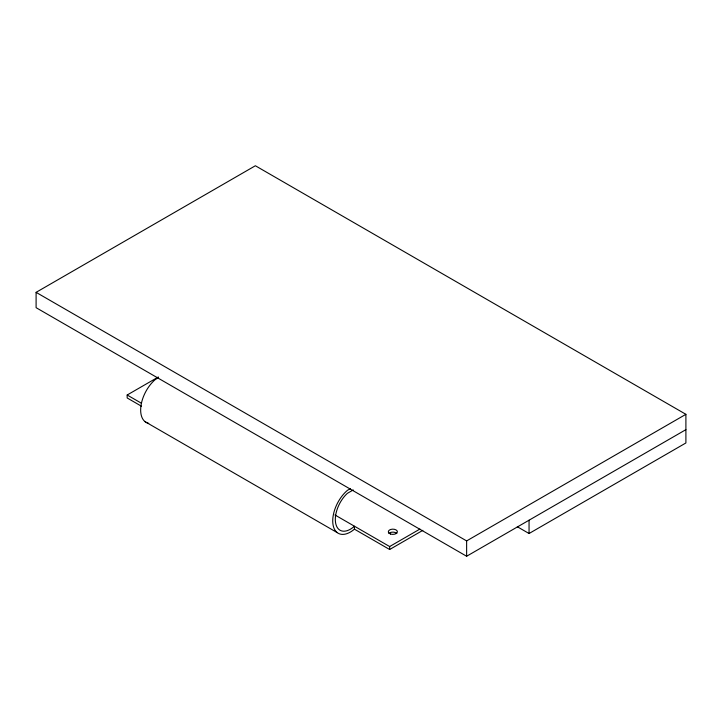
<?xml version="1.0" encoding="UTF-8"?>
<svg xmlns="http://www.w3.org/2000/svg" width="722" height="722" viewBox="0 0 722 722"><rect width="100%" height="100%" fill="white"/><g stroke="black" fill="none" stroke-linecap="round" stroke-linejoin="round"><path stroke-width="1.08" d="M685.9 429.653L466.629 556.247L36.1 307.68L36.1 292.347L255.371 165.753L685.9 414.32L685.9 442.965L529.055 533.522L517.34 526.753M141.44 406.206L127.171 397.966L127.171 395.006L158.398 376.974M158.262 377.796L155.338 379.483A26.723 14.963 -62.1 0 0 141.016 405.484A26.723 14.963 -62.1 0 0 148.723 423.345M350.323 488.677L347.399 490.364A26.723 14.963 -62.1 0 0 333.068 524.948A26.723 14.963 -62.1 0 0 354.439 529.172L389.645 549.505L422.83 530.345M353.248 489.94L347.399 493.325A23.176 12.87 -62.8 0 0 335.721 523.513A23.176 12.87 -62.8 0 0 354.439 526.221L354.439 529.172M334.936 514.957L389.645 546.545L419.906 529.082M36.1 292.347L466.629 540.913L685.9 414.32M127.171 395.006L141.44 403.246M145.158 421.729L337.219 532.619M529.055 520.21L529.055 533.522M466.629 540.913L466.629 556.247M389.645 546.545L389.645 549.505M388.932 533.414A4.531 2.617 0 0 1 396.766 533.414M390.584 534.027A4.531 2.617 0 0 0 397.38 531.762A4.531 2.617 0 0 0 390.584 529.497A4.531 2.617 0 0 0 390.584 534.027"/></g></svg>
